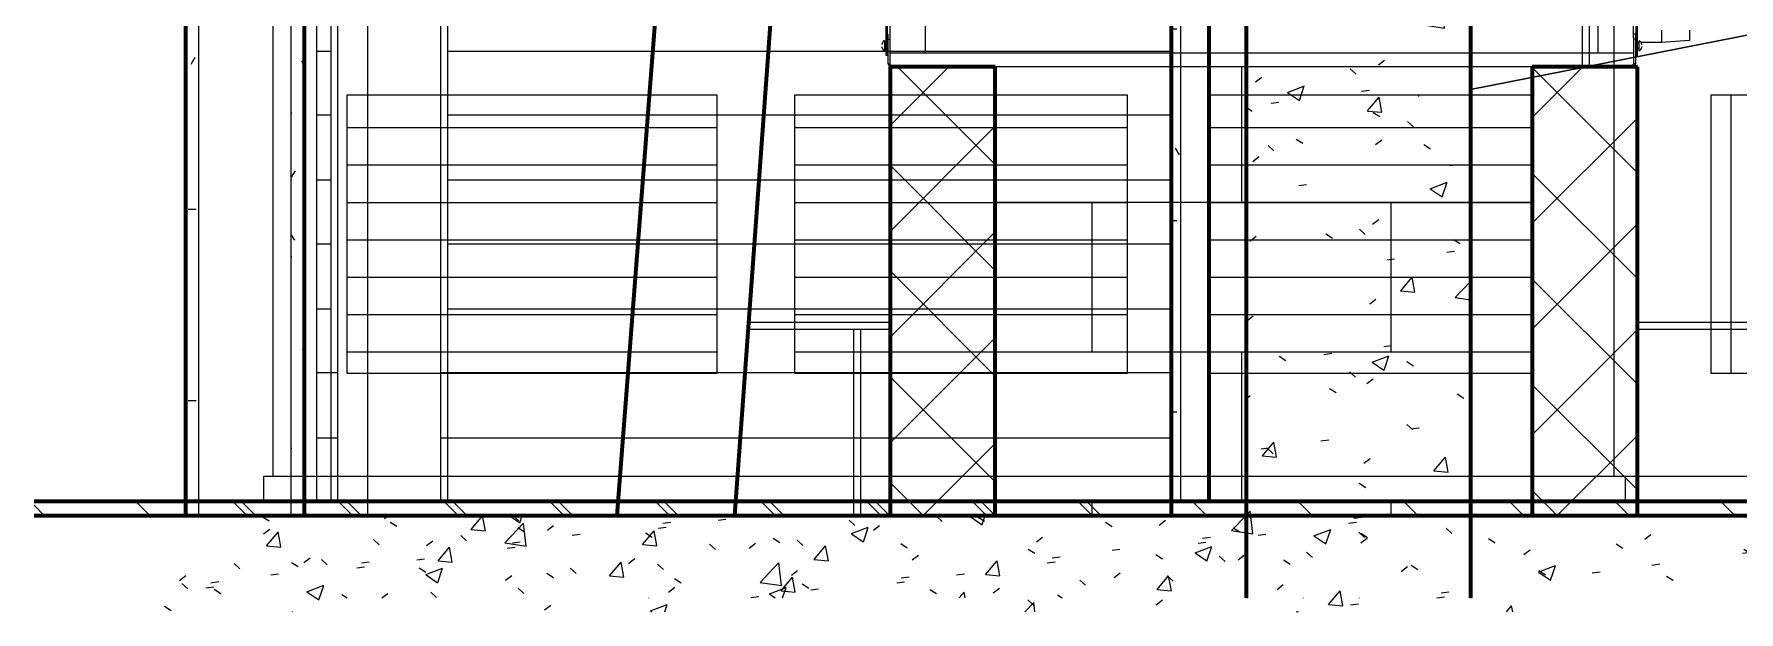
# Model space of a CAD drawing. Header units: inches. Extents: x -536 to 545, y -65 to 280.
# Drawn here: x -278 to -186.7, y -51.7 to -20.8 of the extents above; entities that cross this region are included whole.
import ezdxf

# ---------------------------------------------------------------- set-up
doc = ezdxf.new("R2010")
doc.units = ezdxf.units.IN
doc.header["$MEASUREMENT"] = 0
for name, color, linetype, lineweight in [('A-DETL', 90, 'Continuous', 9), ('A-FLOR', 192, 'Continuous', 13), ('A-FLOR-PATT', 8, 'Continuous', 13), ('A-WALL', 113, 'Continuous', 13), ('A-WALL-PATT', 111, 'Continuous', 13), ('C-TOPO', 7, 'Continuous', 9), ('I-WALL', 2, 'Continuous', 13), ('Q-CASE', 31, 'Continuous', 9), ('S-FNDN', 32, 'Continuous', 13), ('S-STRS', 31, 'Continuous', 9)]:
    doc.layers.add(name, color=color, linetype=linetype, lineweight=lineweight)
pattern_1 = [(0, (-213.422, 72.288), (10.24, 2.56), [0.422, -7.258, 0.422, -7.258, -40.96]), (0, (-213.422, 72.288), (10.24, 2.56), [-15.36, 0.422, -14.938, 0.422, -7.258, -17.92]), (0, (-213.422, 72.288), (10.24, 2.56), [-38.4, 0.422, -4.698, 0.422, -12.378]), (120, (-209.582, 73.568), (-7.337025, 7.5881), [0.422, -7.258, 0.422, -7.258, -40.96]), (120, (-209.582, 73.568), (-7.337025, 7.5881), [-15.36, 0.422, -14.938, 0.422, -7.258, -17.92]), (120, (-209.582, 73.568), (-7.337025, 7.5881), [-38.4, 0.422, -4.698, 0.422, -12.378]), (240, (-208.302, 78.688), (-2.902975, -10.1481), [0.422, -7.258, 0.422, -7.258, -40.96]), (240, (-208.302, 78.688), (-2.902975, -10.1481), [-15.36, 0.422, -14.938, 0.422, -7.258, -17.92]), (240, (-208.302, 78.688), (-2.902975, -10.1481), [-38.4, 0.422, -4.698, 0.422, -12.378])]
pattern_2 = [(45, (-213.422, 72.288), (-2.82843, 2.82843), []), (135, (-213.422, 72.288), (-2.82843, -2.82843), [])]
pattern_3 = [(50, (-166.035, 0), (9.18064, -0.8031), [0.96, -10.56]), (355, (-166.035, 0), (-1.7756, 9.6284), [0.768, -8.448]), (100.451, (-165.27, -0.067), (7.4051, 8.82464), [0.816, -8.975]), (46.184, (-166.035, 2.56), (13.6606, -2.1188), [1.44, -15.84]), (96.636, (-164.897, 2.383), (11.9632, 12.469), [1.224, -13.462]), (351.184, (-166.035, 2.56), (11.9633, 12.4688), [1.152, -12.672]), (21, (-164.755, 1.92), (7.64023, -5.15327), [0.96, -10.56]), (326, (-164.755, 1.92), (3.115, 9.282), [0.768, -8.448]), (71.451, (-164.119, 1.491), (10.7549, 4.12814), [0.816, -8.975]), (37.5, (-166.035, 0), (0.15515, 4.26096), [0.422, -7.923, 0.422, -8.154, -8.48]), (37.5, (-166.035, 0), (0.15515, 4.26096), [-16.922, 0.422, -8.058]), (7.5, (-166.035, 0), (3.36682, 5.04865), [0.422, -4.467, 0.422, -7.731, -3.232]), (7.5, (-166.035, 0), (3.36682, 5.04865), [-13.043, 0.422, -2.81]), (327.5, (-168.89, 0), (6.83305, -0.28859), [0.422, -2.778, 0.422, -9.562, -13.248]), (327.5, (-168.89, 0), (6.83305, -0.28859), [-13.184, 0.422, -12.826]), (317.5, (-170.17, 0), (7.46493, 1.28143), [0.422, -3.738, 0.422, -6.208, -9.408]), (317.5, (-170.17, 0), (7.46493, 1.28143), [-10.79, 0.422, -8.986])]
pattern_4 = [(0, (-166.035, 0), (8, 8), [8, -8]), (0, (-166.035, 3), (8, 8), [8, -8]), (0, (-166.035, 6), (8, 8), [8, -8]), (90, (-165.035, 7), (-8, 8), [8, -8]), (90, (-162.035, 7), (-8, 8), [8, -8]), (90, (-159.035, 7), (-8, 8), [8, -8])]

# ---------------------------------------------------------------- blocks, each defined once
blk = doc.blocks.new('Walls 7 - Walls 7-1353541-Fireplace - Section - South')
at = {"layer": 'A-WALL-PATT', "lineweight": 9}
h = blk.add_hatch(dxfattribs=at)
h.set_pattern_fill('FP_133', color=256, style=0, pattern_type=2)
h.set_pattern_definition([(180, (-151.17, 30.15), (-60, 143.78), [60, 0, 0, 0]), (180, (-151.17, 53.37), (-60, 143.78), [60, 0, 0, 0]), (180, (-151.17, 68.85), (-60, 143.78), [60, 0, 0, 0]), (180, (-151.17, 76.58), (-60, 143.78), [60, 0, 0, 0]), (180, (-151.17, 92.06), (-60, 143.78), [60, 0, 0, 0]), (180, (-151.17, 107.54), (-60, 143.78), [60, 0, 0, 0]), (180, (-151.17, 126.88), (-60, 143.78), [60, 0, 0, 0]), (180, (-151.17, 142.36), (-60, 143.785), [60, 0, 0, 0]), (180, (-151.17, 29.78), (-60, 143.78), [60, 0, 0, 0]), (180, (-151.17, 53), (-60, 143.78), [60, 0, 0, 0]), (180, (-151.17, 68.47), (-60, 143.78), [60, 0, 0, 0]), (180, (-151.17, 76.21), (-60, 143.78), [60, 0, 0, 0]), (180, (-151.17, 91.69), (-60, 143.78), [60, 0, 0, 0]), (180, (-151.17, 107.16), (-60, 143.78), [60, 0, 0, 0]), (180, (-151.17, 126.51), (-60, 143.78), [60, 0, 0, 0]), (180, (-151.17, 141.99), (-60, 143.785), [60, 0, 0, 0]), (90, (-197.17, 30.154), (-60, 4e-15), [22.84, -120.944]), (90, (-165.17, 53.37), (-60, 4e-15), [15.102, -128.682]), (90, (-195.17, 68.846), (-60, 4e-15), [7.364, -136.42]), (90, (-205.17, 76.584), (-60, 4e-15), [15.102, -128.682]), (90, (-174.17, 92.06), (-60, 4e-15), [15.102, -128.682]), (90, (-195.17, 107.54), (-60, 4e-15), [18.972, -124.813]), (90, (-160.17, 126.884), (-60, 4e-15), [15.102, -128.682]), (90, (-195.17, 142.36), (-60, 4e-15), [8.362, -135.422]), (90, (-196.794, 30.154), (-60, 4e-15), [22.84, -120.944]), (90, (-164.794, 53.37), (-60, 4e-15), [15.102, -128.682]), (90, (-194.794, 68.846), (-60, 4e-15), [7.364, -136.42]), (90, (-204.794, 76.584), (-60, 4e-15), [15.102, -128.682]), (90, (-173.794, 92.06), (-60, 4e-15), [15.102, -128.682]), (90, (-194.794, 107.54), (-60, 4e-15), [18.972, -124.813]), (90, (-159.794, 126.884), (-60, 4e-15), [15.102, -128.682]), (90, (-194.794, 142.36), (-60, 4e-15), [8.362, -135.422])])
h.paths.add_polyline_path([(-239.794, -46.5), (-232.159, -46.5), (-232.159, -22.5), (-192.159, -22.5), (-192.159, -46.5), (-185.11, -46.5), (-185.11, -15.5), (-184.757, -15.5), (-191.824, 60.377), (-207.284, 60.377), (-207.244, 58.021), (-207.19, 41.608), (-207.047, 32.224), (-207.047, 23.224), (-207.129, 23.224), (-207.128, 22.872), (-207.128, 2.313), (-223.099, 2.313), (-223.099, 40.511), (-222.899, 60.377), (-232.704, 60.377), (-240.467, -46.5)], flags=0)
at = {"layer": 'A-WALL', "lineweight": 70}
for p, q in [((-238.369, 62.619), (-246.794, -46.5)), ((-240.467, -46.5), (-232.704, 60.377)), ((-246.794, -46.5), (-240.467, -46.5))]:
    blk.add_line(p, q, dxfattribs=at)
blk = doc.blocks.new('Casework 38 - Casework 16-1348661-Fireplace - Section - East')
at = {"layer": 'Q-CASE'}
for p, q in [((-262.097, 3.581), (-261.722, 3.581)), ((-262.097, 3.581), (-262.097, -45.75)), ((-261.722, 3.581), (-256.222, 3.581)), ((-261.722, -45.75), (-261.722, 3.581)), ((-256.222, 3.581), (-255.847, 3.581)), ((-256.222, -45.75), (-256.222, 3.581)), ((-255.847, -45.75), (-255.847, 3.581))]:
    blk.add_line(p, q, dxfattribs=at)

msp = doc.modelspace()

# ---------------------------------------------------------------- hatches: boundary and pattern name
at = {"layer": 'A-FLOR-PATT', "lineweight": 9}
h = msp.add_hatch(dxfattribs=at)
h.set_pattern_fill('FP_88', color=256, style=0, pattern_type=2)
h.set_pattern_definition([(135, (-318.29, 0), (-2.82843, -2.82843), [])])
h.paths.add_polyline_path([(-48.25061, -46.5), (-48.25061, -45.75), (-138.54805, -45.75), (-138.54805, -46.5), (-62.60927, -46.5)], flags=0)
h.paths.add_polyline_path([(-277.98927, -46.5), (-141.16243, -46.5), (-141.16243, -45.75), (-277.98927, -45.75), (-277.98927, -45.91762)], flags=0)
h = msp.add_hatch(dxfattribs=at)
h.set_pattern_fill('FP_130', color=256, style=0, pattern_type=2)
h.set_pattern_definition([(50, (-213.422, 72.288), (9.18064, -0.8031), [0.96, -10.56]), (355, (-213.422, 72.288), (-1.7756, 9.6284), [0.768, -8.448]), (100.451, (-212.657, 72.221), (7.4051, 8.82464), [0.816, -8.975]), (46.184, (-213.422, 74.848), (13.6606, -2.1188), [1.44, -15.84]), (96.636, (-212.284, 74.671), (11.9632, 12.469), [1.224, -13.462]), (351.184, (-213.422, 74.848), (11.9633, 12.4688), [1.152, -12.672]), (21, (-212.142, 74.208), (7.64023, -5.15327), [0.96, -10.56]), (326, (-212.142, 74.208), (3.115, 9.282), [0.768, -8.448]), (71.451, (-211.506, 73.779), (10.7549, 4.12814), [0.816, -8.975]), (37.5, (-213.422, 72.288), (0.15515, 4.26096), [0.422, -7.923, 0.422, -8.154, -8.48]), (37.5, (-213.422, 72.288), (0.15515, 4.26096), [-16.922, 0.422, -8.058]), (7.5, (-213.422, 72.288), (3.36682, 5.04865), [0.422, -4.467, 0.422, -7.731, -3.232]), (7.5, (-213.422, 72.288), (3.36682, 5.04865), [-13.043, 0.422, -2.81]), (327.5, (-216.277, 72.288), (6.83305, -0.28859), [0.422, -2.778, 0.422, -9.562, -13.248]), (327.5, (-216.277, 72.288), (6.83305, -0.28859), [-13.184, 0.422, -12.826]), (317.5, (-217.557, 72.288), (7.46493, 1.28143), [0.422, -3.738, 0.422, -6.208, -9.408]), (317.5, (-217.557, 72.288), (7.46493, 1.28143), [-10.79, 0.422, -8.986])])
h.paths.add_polyline_path([(-189.10336, -51.65702), (-173.15825, -51.65702), (-173.15825, -46.5), (-275.50596, -46.5), (-275.50596, -51.65702), (-213.42196, -51.65702)], flags=0)
h = msp.add_hatch(dxfattribs=at)
h.set_pattern_fill('FP_147', color=256, style=0, pattern_type=2)
h.set_pattern_definition([(135, (-166.035, 0), (-2.82843, -2.82843), [])])
h.paths.add_polyline_path([(-217.09723, -46.5), (-217.09723, -45.75), (-269.32265, -45.75), (-269.32265, -46.5)], flags=0)
h = msp.add_hatch(dxfattribs=at)
h.set_pattern_fill('FP_145', color=256, style=0, pattern_type=2)
h.set_pattern_definition(pattern_3)
h.paths.add_polyline_path([(-215.57728, -50.90589), (-213.09723, -50.90589), (-213.09723, -46.5), (-269.32265, -46.5), (-269.32265, -50.90589)], flags=0)
at = {"layer": 'A-WALL-PATT', "lineweight": 9}
h = msp.add_hatch(dxfattribs=at)
h.set_pattern_fill('FP_129', color=256, style=0, pattern_type=2)
h.set_pattern_definition(pattern_1)
h.paths.add_polyline_path([(-269.16795, -46.5), (-269.16795, 38.5), (-269.87506, 38.5), (-269.87506, -46.5)], flags=0)
h = msp.add_hatch(dxfattribs=at)
h.set_pattern_fill('FP_129', color=256, style=0, pattern_type=2)
h.set_pattern_definition(pattern_1)
h.paths.add_polyline_path([(-263.5111, -46.5), (-263.5111, 38.5), (-264.21821, 38.5), (-264.21821, -46.5)], flags=0)
h = msp.add_hatch(dxfattribs=at)
h.set_pattern_fill('FP_149', color=256, style=0, pattern_type=2)
h.set_pattern_definition([(0, (-166.035, 0), (10.24, 2.56), [0.422, -7.258, 0.422, -7.258, -40.96]), (0, (-166.035, 0), (10.24, 2.56), [-15.36, 0.422, -14.938, 0.422, -7.258, -17.92]), (0, (-166.035, 0), (10.24, 2.56), [-38.4, 0.422, -4.698, 0.422, -12.378]), (120, (-162.195, 1.28), (-7.337025, 7.5881), [0.422, -7.258, 0.422, -7.258, -40.96]), (120, (-162.195, 1.28), (-7.337025, 7.5881), [-15.36, 0.422, -14.938, 0.422, -7.258, -17.92]), (120, (-162.195, 1.28), (-7.337025, 7.5881), [-38.4, 0.422, -4.698, 0.422, -12.378]), (240, (-160.915, 6.4), (-2.902975, -10.1481), [0.422, -7.258, 0.422, -7.258, -40.96]), (240, (-160.915, 6.4), (-2.902975, -10.1481), [-15.36, 0.422, -14.938, 0.422, -7.258, -17.92]), (240, (-160.915, 6.4), (-2.902975, -10.1481), [-38.4, 0.422, -4.698, 0.422, -12.378])])
h.paths.add_polyline_path([(-217.09723, -45.75), (-216.59723, -45.75), (-216.59723, -6.50569), (-217.09723, -6.50569), (-217.09723, -12.36291)], flags=0)
h = msp.add_hatch(dxfattribs=at)
h.set_pattern_fill('FP_145', color=256, style=0, pattern_type=2)
h.set_pattern_definition(pattern_3)
h.paths.add_polyline_path([(-203.88, -50.90589), (-203.88, -12.5), (-213.09723, -12.5), (-213.09723, -50.90589)], flags=0)
h = msp.add_hatch(dxfattribs=at)
h.set_pattern_fill('FP_145', color=256, style=0, pattern_type=2)
h.set_pattern_definition(pattern_3)
h.paths.add_polyline_path([(-201.09723, -50.90589), (-201.09723, -24.0117), (-203.88, -24.0117), (-203.87999, -50.90589)], flags=0)
h.paths.add_polyline_path([(-201.09723, -24.0117), (-201.09723, -12.5), (-203.88, -12.5), (-203.88, -24.0117)], flags=0)
h = msp.add_hatch(dxfattribs=at)
h.set_pattern_fill('FP_135', color=256, style=0, pattern_type=2)
h.set_pattern_definition(pattern_2)
h.paths.add_polyline_path([(-232.15919, -46.5), (-226.53419, -46.5), (-226.53419, -22.5), (-232.15919, -22.5)], flags=0)
h = msp.add_hatch(dxfattribs=at)
h.set_pattern_fill('FP_134', color=256, style=0, pattern_type=2)
h.set_pattern_definition([(0, (-229.347, -45.75), (0, 8), []), (90, (-229.347, -45.75), (-8, 8), [8, -8])])
h.paths.add_polyline_path([(-197.78419, -46.5), (-197.78419, -22.5), (-226.53419, -22.5), (-226.53419, -46.5), (-213.42196, -46.5)], flags=0)
h = msp.add_hatch(dxfattribs=at)
h.set_pattern_fill('FP_135', color=256, style=0, pattern_type=2)
h.set_pattern_definition(pattern_2)
h.paths.add_polyline_path([(-192.15919, -46.5), (-192.15919, -22.5), (-197.78419, -22.5), (-197.78419, -46.5)], flags=0)
h = msp.add_hatch(dxfattribs=at)
h.set_pattern_fill('FP_96', color=256, style=0, pattern_type=2)
h.set_pattern_definition([(0, (-191.865, -45.75), (0, 2), [])])
h.paths.add_polyline_path([(-192.79726, -45.75), (-192.79726, -44.40457), (-265.68992, -44.40457), (-265.68992, -45.75), (-193.41858, -45.75)], flags=0)
h.paths.add_polyline_path([(-219.46619, -38.90457), (-219.46619, -24), (-237.25455, -24), (-237.25455, -38.90457), (-220.55461, -38.90457)], flags=0)
h.paths.add_polyline_path([(-215.01419, -38.90457), (-197.78419, -38.90457), (-197.78419, -24), (-215.01419, -24), (-215.01419, -28.27468)], flags=0)
h.paths.add_polyline_path([(-261.23357, -38.90457), (-241.44502, -38.90457), (-241.44502, -24), (-261.23357, -24), (-261.23357, -28.27468)], flags=0)
h = msp.add_hatch(dxfattribs=at)
h.set_pattern_fill('FP_94', color=256, style=0, pattern_type=2)
h.set_pattern_definition([(0, (-141.446, -45.75), (0, 2), [])])
h.paths.add_polyline_path([(-141.16243, -46.5), (-140.66937, -46.5), (-140.66937, -44.40457), (-192.79726, -44.40457), (-192.79726, -45.75), (-141.16243, -45.75), (-141.16243, -46.18773)], flags=0)
at = {"layer": 'C-TOPO'}
h = msp.add_hatch(dxfattribs=at)
h.set_pattern_fill('FP_148', color=256, style=0, pattern_type=2)
h.set_pattern_definition(pattern_4)
h.paths.add_polyline_path([(-204.68362, -50.92891), (-203.88, -50.92891), (-203.88, -50.90589), (-213.09723, -50.90589), (-213.09723, -50.92891), (-210.63955, -50.92891)], flags=0)
h = msp.add_hatch(dxfattribs=at)
h.set_pattern_fill('FP_148', color=256, style=0, pattern_type=2)
h.set_pattern_definition(pattern_4)
h.paths.add_polyline_path([(-203.60029, -50.92891), (-201.09723, -50.92891), (-201.09723, -50.90589), (-203.87999, -50.90589), (-203.87999, -50.92891)], flags=0)

# ---------------------------------------------------------------- linework, layer by layer
at = {"layer": 'A-DETL'}
for p, q in [((-232.15919, -20.94317), (-232.15919, 10.49316)), ((-232.15919, -20.94317), (-232.15919, 10.49316)), ((-192.36919, -20.94317), (-192.36919, 10.49316)), ((-192.36919, -20.94317), (-192.36919, 10.49316)), ((-232.36919, -21.89223), (-232.36919, 0.82504)), ((-232.36919, -21.89223), (-232.36919, 0.82504)), ((-232.29419, -21.89223), (-232.29419, 0.82504)), ((-232.29419, -21.89223), (-232.29419, 0.82504)), ((-192.23419, 0.82504), (-192.23419, -21.89223)), ((-192.23419, 0.82504), (-192.23419, -21.89223)), ((-192.15919, -21.89223), (-192.15919, 0.82504)), ((-192.15919, -21.89223), (-192.15919, 0.82504)), ((-230.26419, -21.75), (-230.26419, -16.33227)), ((-230.26419, -21.75), (-230.26419, -16.33227)), ((-194.26419, -21.75), (-194.26419, -16.33227)), ((-194.26419, -21.75), (-194.26419, -16.33227)), ((-232.26419, -22.335), (-232.26419, -20.75)), ((-232.26419, -22.335), (-232.26419, -20.75)), ((-232.15919, -21.75), (-232.15919, -20.94317)), ((-232.15919, -21.75), (-232.15919, -20.94317)), ((-192.26419, -20.75), (-192.36919, -20.75)), ((-192.36919, -20.94317), (-192.36919, -21.75)), ((-192.36919, -20.94317), (-192.36919, -21.75)), ((-192.26419, -20.75), (-192.26419, -22.335)), ((-192.26419, -20.75), (-192.26419, -22.335)), ((-190.86919, -20.545), (-190.86919, -21.196)), ((-190.86919, -20.545), (-190.86919, -21.196)), ((-189.36919, -20.545), (-189.36919, -21.083)), ((-189.36919, -20.545), (-189.36919, -21.083)), ((-232.44419, -21.64), (-232.44419, -21.11)), ((-232.44419, -21.64), (-232.44419, -21.11)), ((-232.44419, -21.25), (-232.36919, -21.25)), ((-232.44419, -21.25), (-232.36919, -21.25)), ((-232.44419, -21.5), (-232.36919, -21.5)), ((-232.44419, -21.5), (-232.36919, -21.5)), ((-232.29419, -21.67517), (-232.36919, -21.67517)), ((-232.29419, -21.67517), (-232.36919, -21.67517)), ((-232.29419, -21.89223), (-232.36919, -21.89223)), ((-232.29419, -21.89223), (-232.36919, -21.89223)), ((-232.26419, -21.01517), (-232.15919, -21.01517)), ((-232.26419, -21.01517), (-232.15919, -21.01517)), ((-232.15919, -22.335), (-232.15919, -21.75)), ((-232.15919, -21.75), (-192.36919, -21.75)), ((-232.15919, -22.335), (-232.15919, -21.75)), ((-232.15919, -21.75), (-192.36919, -21.75)), ((-192.26419, -21.01517), (-192.36919, -21.01517)), ((-192.26419, -21.01517), (-192.36919, -21.01517)), ((-192.36919, -21.75), (-192.36919, -22.335)), ((-192.36919, -21.75), (-192.36919, -22.335)), ((-192.23419, -21.67517), (-192.15919, -21.67517)), ((-192.23419, -21.67517), (-192.15919, -21.67517)), ((-192.23419, -21.89223), (-192.15919, -21.89223)), ((-192.23419, -21.89223), (-192.15919, -21.89223)), ((-192.08419, -21.196), (-192.15919, -21.196)), ((-192.08419, -21.196), (-192.15919, -21.196)), ((-192.08419, -21.25), (-192.15919, -21.25)), ((-192.08419, -21.25), (-192.15919, -21.25)), ((-192.08419, -21.5), (-192.15919, -21.5)), ((-192.08419, -21.5), (-192.15919, -21.5)), ((-192.08419, -21.11), (-192.08419, -21.64)), ((-192.08419, -21.11), (-192.08419, -21.64)), ((-190.86919, -21.196), (-191.96202, -21.196)), ((-190.86919, -21.196), (-191.96202, -21.196)), ((-189.36919, -21.083), (-190.86919, -21.196)), ((-189.36919, -21.083), (-190.86919, -21.196)), ((-232.26419, -22.335), (-232.15919, -22.335)), ((-232.26419, -22.335), (-232.15919, -22.335)), ((-232.14417, -22.39822), (-232.15338, -22.36002)), ((-232.14417, -22.39822), (-232.15338, -22.36002)), ((-232.09919, -22.5), (-232.14417, -22.39822)), ((-232.09919, -22.5), (-232.14417, -22.39822)), ((-192.42919, -22.5), (-232.09919, -22.5)), ((-192.42919, -22.5), (-232.09919, -22.5)), ((-192.42919, -22.5), (-192.38422, -22.39822)), ((-192.42919, -22.5), (-192.38422, -22.39822)), ((-192.38422, -22.39822), (-192.37501, -22.36002)), ((-192.38422, -22.39822), (-192.37501, -22.36002)), ((-192.26419, -22.335), (-192.36919, -22.335)), ((-192.26419, -22.335), (-192.36919, -22.335))]:
    msp.add_line(p, q, dxfattribs=at)
for centre, radius, start, end in [((-232.28954, -21.375), 0.32919, 157.748473, 172.1431221), ((-232.28954, -21.375), 0.32919, 157.748473, 172.1431221), ((-232.28954, -21.375), 0.32919, 187.8568779, 202.251527), ((-232.28954, -21.375), 0.32919, 187.8568779, 202.251527), ((-232.28954, -21.375), 0.32966, 122.6277049, 157.7168469), ((-232.28954, -21.375), 0.32966, 122.6277049, 157.7168469), ((-232.28954, -21.375), 0.32966, 202.2831531, 237.3722951), ((-232.28954, -21.375), 0.32966, 202.2831531, 237.3722951), ((-192.23885, -21.375), 0.32966, 22.2831531, 57.3722951), ((-192.23885, -21.375), 0.32966, 22.2831531, 57.3722951), ((-192.23885, -21.375), 0.32966, 302.6277049, 337.7168469), ((-192.23885, -21.375), 0.32966, 302.6277049, 337.7168469), ((-192.23885, -21.375), 0.32919, 7.8568779, 22.251527), ((-192.23885, -21.375), 0.32919, 7.8568779, 22.251527), ((-192.23885, -21.375), 0.32919, 337.748473, 352.1431221), ((-192.23885, -21.375), 0.32919, 337.748473, 352.1431221), ((-232.09919, -22.335), 0.165, 180, 270), ((-232.09919, -22.335), 0.165, 180, 270), ((-192.42919, -22.335), 0.165, 270, 360), ((-192.42919, -22.335), 0.165, 270, 360)]:
    msp.add_arc(centre, radius, start, end, dxfattribs=at)
at = {"layer": 'A-FLOR', "lineweight": 70}
for p, q in [((-141.16243, -45.75), (-277.98927, -45.75)), ((-277.98927, -46.5), (-141.16243, -46.5)), ((-217.09723, -46.5), (-217.09723, -45.75))]:
    msp.add_line(p, q, dxfattribs=at)
at = {"layer": 'A-WALL', "lineweight": 18}
for p, q in [((-269.16795, -46.5), (-269.16795, 38.5)), ((-264.21821, -46.5), (-264.21821, 38.5)), ((-216.59723, -45.75), (-216.59723, -6.50569)), ((-193.41858, -18.5), (-193.41858, -44.40457)), ((-197.78419, -22.5), (-226.53419, -22.5)), ((-261.23357, -38.90457), (-261.23357, -24)), ((-261.23357, -24), (-241.44502, -24)), ((-241.44502, -24), (-241.44502, -38.90457)), ((-237.25455, -38.90457), (-237.25455, -24)), ((-237.25455, -24), (-219.46619, -24)), ((-219.46619, -24), (-219.46619, -38.90457)), ((-215.01419, -38.90457), (-215.01419, -24)), ((-215.01419, -24), (-197.78419, -24)), ((-188.21363, -38.90457), (-188.21363, -24)), ((-188.21363, -24), (-167.1, -24)), ((-187.15297, -24), (-187.15297, -38.90457)), ((-241.44502, -38.90457), (-261.23357, -38.90457)), ((-219.46619, -38.90457), (-237.25455, -38.90457)), ((-197.78419, -38.90457), (-215.01419, -38.90457)), ((-167.1, -38.90457), (-188.21363, -38.90457)), ((-265.18992, -44.40457), (-141.16243, -44.40457)), ((-192.79726, -45.75), (-192.79726, -44.40457))]:
    msp.add_line(p, q, dxfattribs=at)
at = {"layer": 'A-WALL', "lineweight": 70}
for p, q in [((-226.53419, -22.5), (-232.15919, -22.5)), ((-232.15919, -22.5), (-232.15919, -46.5)), ((-226.53419, -46.5), (-226.53419, -22.5)), ((-197.78419, -22.5), (-197.78419, -46.5)), ((-192.15919, -22.5), (-197.78419, -22.5)), ((-192.15919, -46.5), (-192.15919, -22.5))]:
    msp.add_line(p, q, dxfattribs=at)
at = {"layer": 'C-TOPO'}
for p, q in [((-201.09723, -23.70851), (-170.59723, -17.7392)), ((-170.59723, -17.7392), (-201.09723, -23.70851)), ((-203.88, -24.04167), (-203.87999, -24.08074)), ((-201.09724, -50.90589), (-201.09724, -50.92891))]:
    msp.add_line(p, q, dxfattribs=at)
at = {"layer": 'I-WALL', "lineweight": 70}
for p, q in [((-269.87506, 38.5), (-269.87506, -46.5)), ((-263.5111, -46.5), (-263.5111, 38.5)), ((-217.09723, -45.75), (-217.09723, -6.50569)), ((-215.09723, -6.50569), (-215.09723, -45.75))]:
    msp.add_line(p, q, dxfattribs=at)
at = {"layer": 'I-WALL', "lineweight": 18}
for p, q in [((-265.18992, -44.40457), (-265.18992, -18.5)), ((-260.14164, -18.5), (-260.14164, -46.5)), ((-265.68992, -45.75), (-265.68992, -44.40457)), ((-265.68992, -44.40457), (-265.18992, -44.40457))]:
    msp.add_line(p, q, dxfattribs=at)
at = {"layer": 'S-FNDN', "lineweight": 70}
for p, q in [((-213.09723, -12.5), (-213.09723, -50.90589)), ((-201.09723, -12.5), (-201.09723, -50.90589))]:
    msp.add_line(p, q, dxfattribs=at)
at = {"layer": 'S-FNDN', "lineweight": 18}
msp.add_line((-245.09723, -50.90589), (-245.09723, -50.92891), dxfattribs=at)
at = {"layer": 'S-STRS'}
for p, q in [((-262.84723, -21.67857), (-262.84723, -18.17857)), ((-262.84723, -25.07143), (-262.84723, -21.67857)), ((-262.09723, -21.67857), (-262.84723, -21.67857)), ((-217.09723, -21.67857), (-255.84723, -21.67857)), ((-262.84723, -25.07143), (-262.09723, -25.07143)), ((-262.84723, -28.57143), (-262.84723, -25.07143)), ((-255.84723, -25.07143), (-217.09723, -25.07143)), ((-262.84723, -31.96429), (-262.84723, -28.57143)), ((-262.09723, -28.57143), (-262.84723, -28.57143)), ((-217.09723, -28.57143), (-255.84723, -28.57143)), ((-262.84723, -31.96429), (-262.09723, -31.96429)), ((-262.84723, -35.46429), (-262.84723, -31.96429)), ((-255.84723, -31.96429), (-217.09723, -31.96429)), ((-262.84723, -38.85714), (-262.84723, -35.46429)), ((-262.09723, -35.46429), (-262.84723, -35.46429)), ((-217.09723, -35.46429), (-255.84723, -35.46429)), ((-262.84723, -38.85714), (-261.72223, -38.85714)), ((-262.84723, -42.35714), (-262.84723, -38.85714)), ((-256.22223, -38.85714), (-217.09723, -38.85714)), ((-261.72223, -42.35714), (-262.84723, -42.35714)), ((-262.84723, -45.75), (-262.84723, -42.35714)), ((-217.09723, -42.35714), (-256.22223, -42.35714))]:
    msp.add_line(p, q, dxfattribs=at)

# ---------------------------------------------------------------- block references
at = {"layer": 'A-WALL', "lineweight": 18}
msp.add_blockref('Walls 7 - Walls 7-1353541-Fireplace - Section - South', (0, 0), dxfattribs=at)
at = {"layer": 'Q-CASE'}
msp.add_blockref('Casework 38 - Casework 16-1348661-Fireplace - Section - East', (0, 0), dxfattribs=at)

doc.saveas('drawing.dxf')
